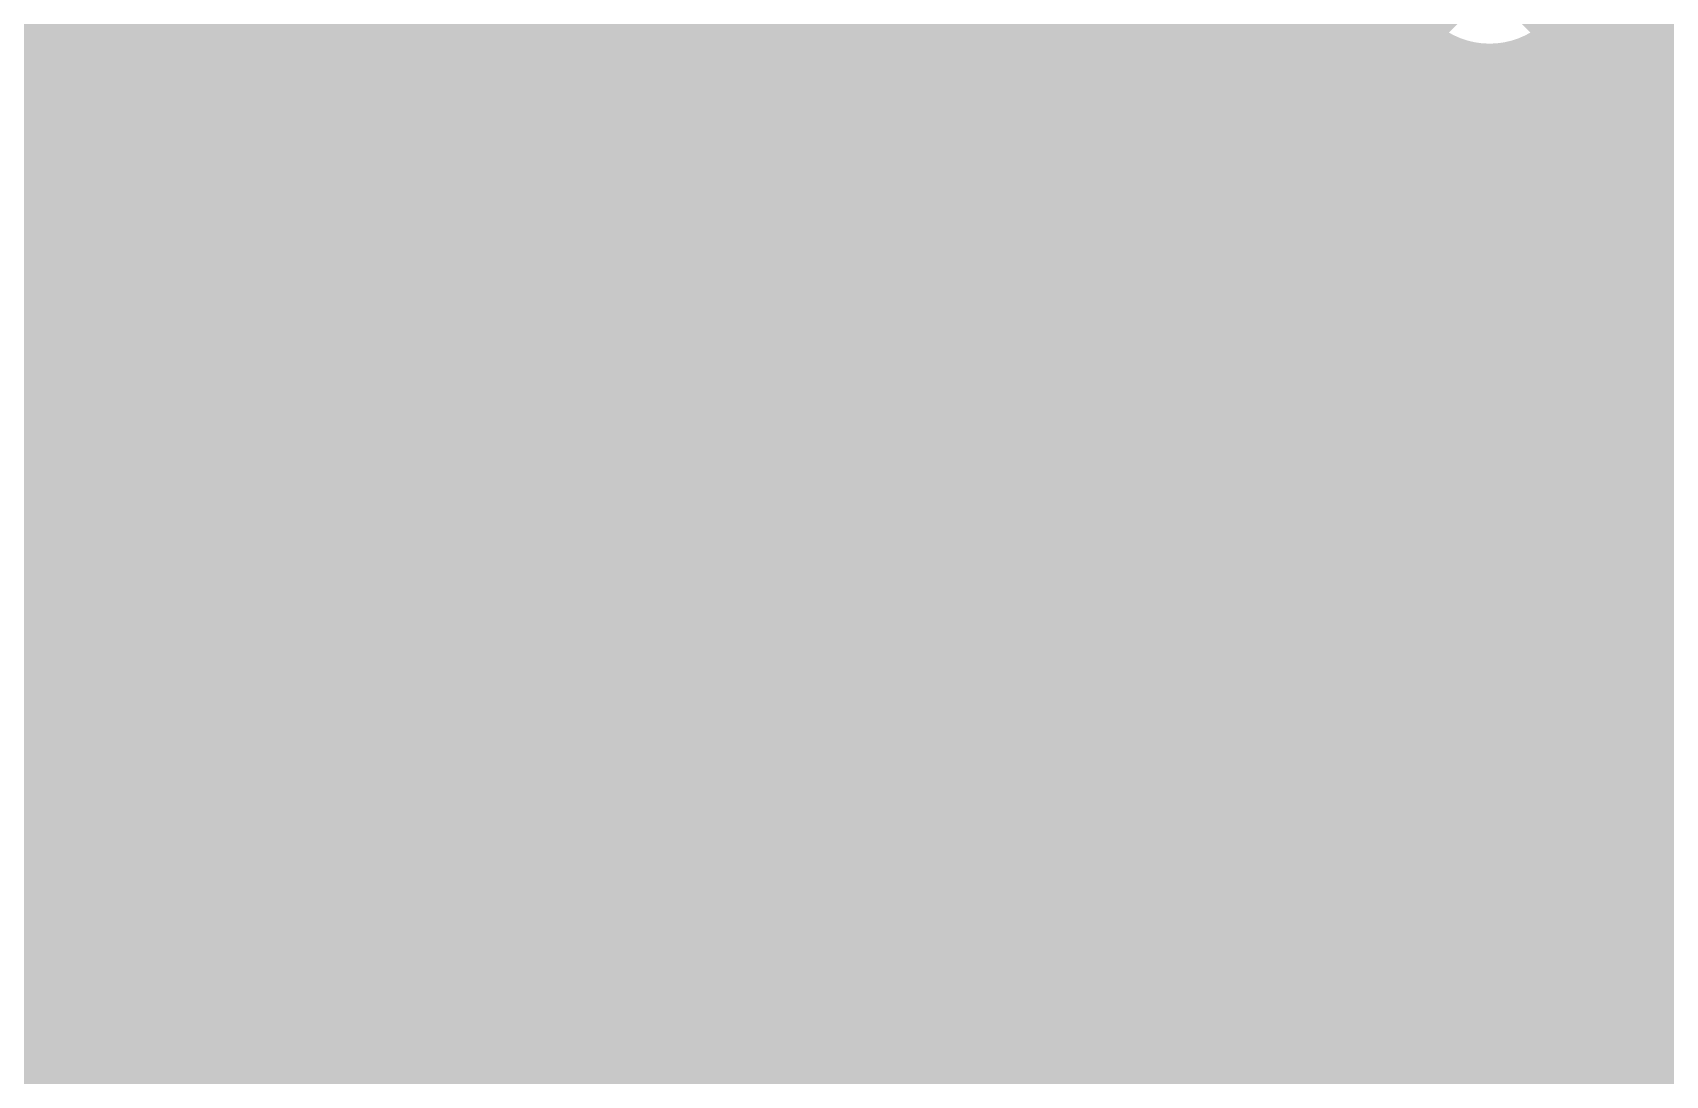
# Model space of a CAD drawing. Extents: x -3 to 92, y -53 to 125.
# Drawn here: x 46.55 to 56.72, y 12.25 to 18.74 of the extents above; entities that cross this region are included whole.
import ezdxf

# ---------------------------------------------------------------- set-up
doc = ezdxf.new("R2010")
doc.units = 0
doc.header["$MEASUREMENT"] = 0
doc.layers.get('0').update_dxf_attribs({"linetype": 'CONTINUOUS'})
for name, color, linetype in [('23-325-0_AST', 7, 'CONTINUOUS'), ('23-325-0_BOT', 7, 'CONTINUOUS'), ('23-325-0_DRD', 2, 'CONTINUOUS'), ('23-325-0_IN1', 4, 'CONTINUOUS'), ('23-325-0_IN2', 3, 'CONTINUOUS'), ('23-325-0_SMB', 5, 'CONTINUOUS'), ('23-325-0_SMT', 10, 'CONTINUOUS'), ('23-325-0_SPT', 14, 'CONTINUOUS'), ('23-325-0_SST', 9, 'CONTINUOUS'), ('23-325-0_TOP', 12, 'CONTINUOUS'), ('THRUHOLE_TAP', 8, 'CONTINUOUS')]:
    doc.layers.add(name, color=color, linetype=linetype)

# ---------------------------------------------------------------- blocks, each defined once
blk = doc.blocks.new('RECTANGLE_50')
blk.add_solid([(0.29972, 0.7747), (0.29972, -0.7747), (-0.29972, 0.7747), (-0.29972, -0.7747)])
blk = doc.blocks.new('ROUND_49')
at = {"const_width": 0.29972}
blk.add_lwpolyline([(-0.14986, 0, 1), (0.14986, 0, 1)], format="xyb", close=True, dxfattribs=at)
blk = doc.blocks.new('RECTANGLE_18')
blk.add_solid([(1.3716, 1.0795), (1.3716, -1.0795), (-1.3716, 1.0795), (-1.3716, -1.0795)])
blk = doc.blocks.new('ROUND_84')
at = {"const_width": 0.10033}
blk.add_lwpolyline([(-0.050164, 0, 1), (0.050164, 0, 1)], format="xyb", close=True, dxfattribs=at)

msp = doc.modelspace()

# ---------------------------------------------------------------- linework, layer by layer
at = {"layer": '23-325-0_AST'}
for points, const_width in [([(58.166, 18.288), (53.594, 18.288), (53.594, 20.066), (53.848, 20.32), (53.594, 20.574), (53.594, 22.352), (58.166, 22.352), (58.166, 18.288)], 0.1524), ([(42.6974, 18.669), (42.6974, 18.1356), (42.7482, 18.161), (42.7228, 18.1356), (50.0126, 18.1356), (50.0126, 18.669)], 0.1524), ([(51.03876, 10.06856), (56.33974, 10.06856), (56.33974, 17.8689), (50.34026, 17.8689), (50.34026, 10.7696), (51.03876, 10.06856)], 0.254), ([(49.62144, 11.14044), (49.6316, 9.9822), (49.276, 9.5504), (46.0756, 9.5504), (45.6184, 10.0076), (45.62602, 17.1323), (49.62398, 17.1323), (49.62398, 15.494), (49.62144, 11.14044)], 0.1524), ([(53.76418, 14.04112), (53.93182, 14.1605), (53.93182, 14.39672), (53.76418, 14.5161), (53.594, 14.5161), (53.25618, 14.27988), (52.91582, 14.5161), (52.91582, 14.04112)], 0.1524), ([(48.13554, 13.96238), (48.13554, 13.4874), (47.45736, 13.96238), (47.28718, 13.96238), (47.11954, 13.90142), (47.11954, 13.54582), (47.28718, 13.4874)], 0.1524), ([(52.91582, 13.6779), (53.76418, 13.6779), (53.93182, 13.61948), (53.93182, 13.26388), (53.76418, 13.20292), (52.91582, 13.20292)], 0.1524), ([(48.13554, 12.6492), (48.13554, 13.0048), (47.79518, 13.12418), (47.45736, 13.12418), (47.11954, 13.0048), (47.11954, 12.6492)], 0.1524), ([(48.13554, 12.70762), (47.11954, 12.70762)], 0.1524)]:
    msp.add_lwpolyline(points, dxfattribs=dict(at, const_width=const_width))
at = {"layer": '23-325-0_BOT', "const_width": 0.254}
for points in [[(47.2186, 49.52746), (47.2186, -4.572)], [(46.99, 45.34662), (46.99, -4.572)], [(46.7614, 45.15612), (46.7614, -4.572)], [(46.5328, 45.09262), (46.5328, -4.572)], [(50.6476, 38.2524), (50.6476, -4.572)], [(54.3052, 38.23716), (54.3052, -1.76276)], [(56.3626, 31.89986), (56.3626, -1.71196)], [(54.5338, 30.80766), (54.5338, -1.59512)], [(48.8188, 29.1465), (48.8188, -4.572)], [(49.0474, 28.9179), (49.0474, -4.572)], [(49.276, 28.6893), (49.276, -4.572)], [(54.7624, 28.66898), (54.7624, -1.50114)], [(50.419, 28.32862), (50.419, -4.572)], [(54.991, 28.32608), (54.991, -1.46304)], [(49.5046, 28.2194), (49.5046, -4.572)], [(49.7332, 28.09748), (49.7332, -4.572)], [(49.9618, 28.07462), (49.9618, -4.572)], [(50.1904, 28.13812), (50.1904, -4.572)], [(52.2478, 27.20086), (52.2478, -4.572)], [(52.0192, 26.97226), (52.0192, -4.572)], [(54.0766, 26.4922), (54.0766, -2.08534)], [(53.848, 26.26106), (53.848, -4.572)], [(53.6194, 26.03246), (53.6194, -4.572)], [(52.4764, 25.8572), (52.4764, -4.572)], [(53.3908, 25.8064), (53.3908, -4.572)], [(52.705, 25.6921), (52.705, -4.572)], [(52.9336, 25.6413), (52.9336, -4.572)], [(53.1622, 25.67432), (53.1622, -4.572)], [(47.4472, 23.42134), (47.4472, -4.572)], [(48.5902, 23.41626), (48.5902, -4.572)], [(47.6758, 23.1902), (47.6758, -4.572)], [(48.3616, 23.20798), (48.3616, -4.572)], [(47.9044, 23.10892), (47.9044, -4.572)], [(48.133, 23.114), (48.133, -4.572)], [(51.7906, 22.6822), (51.7906, -4.572)], [(50.8762, 22.6314), (50.8762, -4.572)], [(51.1048, 22.49932), (51.1048, -4.572)], [(51.3334, 22.4663), (51.3334, -4.572)], [(51.562, 22.5171), (51.562, -4.572)], [(56.5912, 19.86026), (56.5912, -1.56464)], [(56.8198, 19.7231), (56.8198, -1.4859)], [(56.134, 18.80362), (56.134, -1.97612)], [(55.16626, 18.7452), (46.0502, 18.7452)], [(55.2196, 18.6944), (55.2196, -1.4732)], [(71.19366, 18.7452), (56.0832, 18.7452)], [(55.9054, 18.61312), (55.9054, -1.87452)], [(71.04888, 18.5166), (46.0502, 18.5166)], [(55.4482, 18.57248), (55.4482, -1.53416)], [(55.6768, 18.54962), (55.6768, -1.65608)], [(70.95236, 18.288), (46.0502, 18.288)], [(70.89394, 18.0594), (46.0502, 18.0594)], [(70.86854, 17.8308), (46.0502, 17.8308)], [(70.8787, 17.6022), (46.0502, 17.6022)], [(70.92188, 17.3736), (46.0502, 17.3736)], [(71.00062, 17.145), (46.0502, 17.145)], [(67.2084, 16.9164), (46.0502, 16.9164)], [(67.08648, 16.6878), (46.0502, 16.6878)], [(67.06362, 16.4592), (46.0502, 16.4592)], [(67.12712, 16.2306), (46.0502, 16.2306)], [(67.31762, 16.002), (46.0502, 16.002)], [(64.9224, 15.7734), (46.0502, 15.7734)], [(64.80048, 15.5448), (46.0502, 15.5448)], [(64.77762, 15.3162), (46.0502, 15.3162)], [(64.84112, 15.0876), (46.0502, 15.0876)], [(65.03162, 14.859), (46.0502, 14.859)], [(73.5076, 14.6304), (46.0502, 14.6304)], [(73.63206, 14.4018), (46.0502, 14.4018)], [(73.8124, 14.1732), (46.0502, 14.1732)], [(74.08672, 13.9446), (46.0502, 13.9446)], [(70.11162, 13.716), (46.0502, 13.716)], [(69.92112, 13.4874), (46.0502, 13.4874)], [(69.85762, 13.2588), (46.0502, 13.2588)], [(69.88048, 13.0302), (46.0502, 13.0302)], [(70.0024, 12.8016), (46.0502, 12.8016)], [(78.87716, 12.573), (46.0502, 12.573)], [(78.87716, 12.3444), (46.0502, 12.3444)]]:
    msp.add_lwpolyline(points, dxfattribs=at)
for points in [[(54.99608, 19.177, 0.4142136), (55.626, 18.54708)], [(55.626, 18.54708, 0.4142136), (56.25592, 19.177)]]:
    msp.add_lwpolyline(points, format="xyb", dxfattribs=at)
at = {"layer": '23-325-0_DRD', "const_width": 0.254}
for points in [[(56.261, 19.812), (54.991, 18.542)], [(56.261, 18.542), (54.991, 19.812)], [(52.02428, 15.25524), (50.75428, 13.98524)], [(52.02428, 13.98524), (50.75428, 15.25524)], [(53.32476, 15.25524), (52.05476, 13.98524)], [(53.32476, 13.98524), (52.05476, 15.25524)], [(54.62524, 15.25524), (53.35524, 13.98524)], [(54.62524, 13.98524), (53.35524, 15.25524)], [(55.92572, 15.25524), (54.65572, 13.98524)], [(55.92572, 13.98524), (54.65572, 15.25524)], [(52.02428, 13.95476), (50.75428, 12.68476)], [(52.02428, 12.68476), (50.75428, 13.95476)], [(53.32476, 13.95476), (52.05476, 12.68476)], [(53.32476, 12.68476), (52.05476, 13.95476)], [(54.62524, 13.95476), (53.35524, 12.68476)], [(54.62524, 12.68476), (53.35524, 13.95476)], [(55.92572, 13.95476), (54.65572, 12.68476)], [(55.92572, 12.68476), (54.65572, 13.95476)]]:
    msp.add_lwpolyline(points, dxfattribs=at)
at = {"layer": '23-325-0_IN1', "const_width": 0.254}
for points in [[(54.737, 38.48608), (54.737, 14.91996)], [(54.2798, 38.23462), (54.2798, 15.17904)], [(54.5084, 38.29812), (54.5084, 14.97584)], [(52.2224, 33.69818), (52.2224, 15.04188)], [(49.022, 33.4518), (49.022, -4.572)], [(49.2506, 33.4518), (49.2506, -4.572)], [(50.6222, 33.4518), (50.6222, -4.572)], [(51.9938, 33.48736), (51.9938, 14.79804)], [(54.0512, 32.96666), (54.0512, 15.24508)], [(53.594, 32.77108), (53.594, 15.11046)], [(53.8226, 32.81426), (53.8226, 15.2273)], [(56.7944, 31.94812), (56.7944, -1.49098)], [(56.3372, 31.90748), (56.3372, -1.73228)], [(56.5658, 31.88462), (56.5658, -1.57734)], [(48.7934, 29.98978), (48.7934, -4.572)], [(46.5074, 29.8958), (46.5074, -4.572)], [(46.736, 29.8958), (46.736, -4.572)], [(46.9646, 29.8958), (46.9646, -4.572)], [(47.1932, 29.8958), (47.1932, -4.572)], [(50.3936, 28.2956), (50.3936, -4.572)], [(54.9656, 28.3464), (54.9656, 15.15872)], [(49.4792, 28.24226), (49.4792, -4.572)], [(49.7078, 28.1051), (49.7078, -4.572)], [(49.9364, 28.07208), (49.9364, -4.572)], [(50.165, 28.12542), (50.165, -4.572)], [(52.451, 25.91562), (52.451, 15.2019)], [(52.6796, 25.72512), (52.6796, 15.24762)], [(53.3654, 25.8064), (53.3654, 14.70406)], [(52.9082, 25.66162), (52.9082, 15.20952)], [(53.1368, 25.68448), (53.1368, 15.0622)], [(47.4218, 23.51278), (47.4218, -4.572)], [(48.5648, 23.4569), (48.5648, -4.572)], [(47.6504, 23.2283), (47.6504, -4.572)], [(48.3362, 23.21306), (48.3362, -4.572)], [(47.879, 23.13178), (47.879, -4.572)], [(48.1076, 23.1267), (48.1076, -4.572)], [(50.8508, 22.67966), (50.8508, 14.94536)], [(51.7652, 22.67966), (51.7652, 15.1257)], [(51.0794, 22.52726), (51.0794, 15.16634)], [(51.308, 22.48408), (51.308, 15.24254)], [(51.5366, 22.52726), (51.5366, 15.23238)], [(55.16626, 18.7452), (45.20438, 18.7452)], [(55.1942, 18.71726), (55.1942, 15.24254)], [(67.28206, 18.7452), (56.0832, 18.7452)], [(56.1086, 18.7706), (56.1086, -2.02184)], [(55.88, 18.60042), (55.88, 14.83868)], [(67.1957, 18.5166), (45.14088, 18.5166)], [(55.4228, 18.5801), (55.4228, 15.23492)], [(55.6514, 18.54708), (55.6514, 15.13586)], [(67.20078, 18.288), (44.94784, 18.288)], [(67.2973, 18.0594), (42.47388, 18.0594)], [(67.58178, 17.8308), (42.53738, 17.8308)], [(70.8787, 17.6022), (42.9768, 17.6022)], [(70.92188, 17.3736), (43.13174, 17.3736)], [(71.00062, 17.145), (43.17492, 17.145)], [(67.2084, 16.9164), (43.13174, 16.9164)], [(67.08648, 16.6878), (42.9768, 16.6878)], [(67.06362, 16.4592), (39.60622, 16.4592)], [(67.12712, 16.2306), (39.8907, 16.2306)], [(67.31762, 16.002), (39.98722, 16.002)], [(73.44664, 15.7734), (39.9923, 15.7734)], [(73.39076, 15.5448), (39.90594, 15.5448)], [(73.37044, 15.3162), (39.65956, 15.3162)], [(50.96764, 15.0876), (27.5717, 15.0876)], [(52.26812, 15.0876), (51.81092, 15.0876)], [(53.5686, 15.0876), (53.1114, 15.0876)], [(54.86908, 15.0876), (54.40934, 15.0876)], [(73.3806, 15.0876), (55.70982, 15.0876)], [(50.80762, 14.859), (27.66822, 14.859)], [(52.10556, 14.859), (51.97348, 14.859)], [(53.40604, 14.859), (53.27142, 14.859)], [(54.70652, 14.859), (54.5719, 14.859)], [(73.42632, 14.859), (55.87238, 14.859)], [(50.75936, 14.6304), (27.6733, 14.6304)], [(52.05984, 14.6304), (52.0192, 14.6304)], [(53.36032, 14.6304), (53.31968, 14.6304)], [(54.6608, 14.6304), (54.61762, 14.6304)], [(73.5076, 14.6304), (55.9181, 14.6304)], [(53.3654, 14.53388), (53.3654, 13.40612)], [(51.9938, 14.4399), (51.9938, 13.5001)], [(50.79746, 14.4018), (27.58694, 14.4018)], [(52.09794, 14.4018), (51.9811, 14.4018)], [(53.39842, 14.4018), (53.28158, 14.4018)], [(54.6989, 14.4018), (54.57952, 14.4018)], [(73.63206, 14.4018), (55.88, 14.4018)], [(55.88, 14.39926), (55.88, 13.54074)], [(50.8508, 14.29258), (50.8508, 13.64488)], [(54.5084, 14.2621), (54.5084, 13.67536)], [(54.737, 14.31798), (54.737, 13.62202)], [(50.94478, 14.1732), (27.34056, 14.1732)], [(52.24526, 14.1732), (51.83378, 14.1732)], [(52.2224, 14.19606), (52.2224, 13.7414)], [(53.5432, 14.1732), (53.13426, 14.1732)], [(53.1368, 14.17574), (53.1368, 13.76426)], [(53.594, 14.12748), (53.594, 13.80998)], [(54.84368, 14.1732), (54.43474, 14.1732)], [(73.8124, 14.1732), (55.73522, 14.1732)], [(51.0794, 14.0716), (51.0794, 13.8684)], [(51.7652, 14.11224), (51.7652, 13.82522)], [(52.451, 14.03604), (52.451, 13.90142)], [(52.9082, 14.02842), (52.9082, 13.90904)], [(54.2798, 14.0589), (54.2798, 13.87856)], [(54.9656, 14.07922), (54.9656, 13.85824)], [(55.6514, 14.10208), (55.6514, 13.83538)], [(51.31054, 13.9446), (18.36928, 13.9446)], [(51.308, 13.9954), (51.308, 13.9446)], [(52.60848, 13.9446), (51.47056, 13.9446)], [(51.5366, 14.00556), (51.5366, 13.9319)], [(52.6796, 13.99032), (52.6796, 13.94968)], [(53.90896, 13.9446), (52.7685, 13.9446)], [(53.8226, 14.01064), (53.8226, 13.92682)], [(54.0512, 13.99286), (54.0512, 13.94714)], [(55.20944, 13.9446), (54.06898, 13.9446)], [(55.1942, 13.9954), (55.1942, 13.94206)], [(74.08672, 13.9446), (55.36946, 13.9446)], [(55.4228, 14.00302), (55.4228, 13.93444)], [(50.89906, 13.716), (-2.413, 13.716)], [(52.19954, 13.716), (51.8795, 13.716)], [(53.50002, 13.716), (53.17998, 13.716)], [(54.8005, 13.716), (54.47792, 13.716)], [(74.63028, 13.716), (55.7784, 13.716)], [(50.78222, 13.4874), (-2.413, 13.4874)], [(52.0827, 13.4874), (51.99634, 13.4874)], [(53.38064, 13.4874), (53.29682, 13.4874)], [(54.68112, 13.4874), (54.5973, 13.4874)], [(86.36, 13.4874), (55.89778, 13.4874)], [(50.7619, 13.2588), (-2.413, 13.2588)], [(52.06238, 13.2588), (52.01666, 13.2588)], [(53.36286, 13.2588), (53.31714, 13.2588)], [(53.3654, 13.2334), (53.3654, -4.572)], [(54.66334, 13.2588), (54.61508, 13.2588)], [(86.36, 13.2588), (55.91556, 13.2588)], [(51.9938, 13.13942), (51.9938, -4.572)], [(55.88, 13.09878), (55.88, -1.84404)], [(50.83048, 13.0302), (-2.413, 13.0302)], [(52.13096, 13.0302), (51.94808, 13.0302)], [(53.4289, 13.0302), (53.24856, 13.0302)], [(54.72938, 13.0302), (54.54904, 13.0302)], [(54.737, 13.0175), (54.737, -1.50876)], [(86.36, 13.0302), (55.84952, 13.0302)], [(50.8508, 12.99464), (50.8508, -4.572)], [(52.2224, 12.89812), (52.2224, -4.572)], [(54.5084, 12.96162), (54.5084, -1.60782)], [(51.03114, 12.8016), (-2.413, 12.8016)], [(52.33162, 12.8016), (51.74742, 12.8016)], [(51.7652, 12.8143), (51.7652, -4.572)], [(53.62956, 12.8016), (53.0479, 12.8016)], [(53.1368, 12.87526), (53.1368, -4.572)], [(53.594, 12.82954), (53.594, -4.572)], [(54.93004, 12.8016), (54.34838, 12.8016)], [(86.36, 12.8016), (55.64886, 12.8016)], [(55.6514, 12.80414), (55.6514, -1.6383)], [(51.0794, 12.77112), (51.0794, -4.572)], [(51.308, 12.69492), (51.308, -4.572)], [(51.5366, 12.70762), (51.5366, -4.572)], [(52.451, 12.73556), (52.451, -4.572)], [(52.9082, 12.72794), (52.9082, -4.572)], [(53.8226, 12.7127), (53.8226, -4.572)], [(54.0512, 12.69238), (54.0512, -2.14376)], [(54.2798, 12.76096), (54.2798, -1.78816)], [(54.9656, 12.77874), (54.9656, -1.46304)], [(55.1942, 12.69746), (55.1942, -1.46812)], [(55.4228, 12.70254), (55.4228, -1.524)], [(52.6796, 12.68984), (52.6796, -4.572)], [(86.36, 12.573), (-2.413, 12.573)], [(86.36, 12.3444), (-2.413, 12.3444)]]:
    msp.add_lwpolyline(points, dxfattribs=at)
for points in [[(54.99608, 19.177, 0.4142136), (55.626, 18.54708)], [(55.626, 18.54708, 0.4142136), (56.25592, 19.177)], [(51.38928, 15.25016, 0.4142136), (50.75936, 14.62024)], [(52.0192, 14.62024, 0.4142136), (51.38928, 15.25016)], [(52.68976, 15.25016, 0.4142136), (52.05984, 14.62024)], [(53.31968, 14.62024, 0.4142136), (52.68976, 15.25016)], [(53.99024, 15.25016, 0.4142136), (53.36032, 14.62024)], [(54.62016, 14.62024, 0.4142136), (53.99024, 15.25016)], [(55.29072, 15.25016, 0.4142136), (54.6608, 14.62024)], [(55.92064, 14.62024, 0.4142136), (55.29072, 15.25016)], [(50.75936, 14.62024, 0.4142136), (51.38928, 13.99032)], [(51.38928, 13.99032, 0.4142136), (52.0192, 14.62024)], [(52.05984, 14.62024, 0.4142136), (52.68976, 13.99032)], [(52.68976, 13.99032, 0.4142136), (53.31968, 14.62024)], [(53.36032, 14.62024, 0.4142136), (53.99024, 13.99032)], [(53.99024, 13.99032, 0.4142136), (54.62016, 14.62024)], [(54.6608, 14.62024, 0.4142136), (55.29072, 13.99032)], [(55.29072, 13.99032, 0.4142136), (55.92064, 14.62024)], [(51.38928, 13.94968, 0.4142136), (50.75936, 13.31976)], [(52.0192, 13.31976, 0.4142136), (51.38928, 13.94968)], [(52.68976, 13.94968, 0.4142136), (52.05984, 13.31976)], [(53.31968, 13.31976, 0.4142136), (52.68976, 13.94968)], [(53.99024, 13.94968, 0.4142136), (53.36032, 13.31976)], [(54.62016, 13.31976, 0.4142136), (53.99024, 13.94968)], [(55.29072, 13.94968, 0.4142136), (54.6608, 13.31976)], [(55.92064, 13.31976, 0.4142136), (55.29072, 13.94968)], [(50.75936, 13.31976, 0.4142136), (51.38928, 12.68984)], [(51.38928, 12.68984, 0.4142136), (52.0192, 13.31976)], [(52.05984, 13.31976, 0.4142136), (52.68976, 12.68984)], [(52.68976, 12.68984, 0.4142136), (53.31968, 13.31976)], [(53.36032, 13.31976, 0.4142136), (53.99024, 12.68984)], [(53.99024, 12.68984, 0.4142136), (54.62016, 13.31976)], [(54.6608, 13.31976, 0.4142136), (55.29072, 12.68984)], [(55.29072, 12.68984, 0.4142136), (55.92064, 13.31976)]]:
    msp.add_lwpolyline(points, format="xyb", dxfattribs=at)
at = {"layer": '23-325-0_IN2', "const_width": 0.254}
msp.add_lwpolyline([(67.691, 16.51), (67.564, 16.51), (66.04, 18.034), (56.388, 18.034), (56.134, 17.78), (41.91, 17.78)], dxfattribs=at)
at = {"layer": '23-325-0_SMB', "const_width": 0.254}
for points in [[(63.881, 17.653), (47.752, 17.653), (47.752, -0.508)], [(47.8536, 17.653), (47.8536, -0.508)], [(48.0822, 17.653), (48.0822, -0.508)], [(48.3108, 17.653), (48.3108, -0.508)], [(48.5394, 17.653), (48.5394, -0.508)], [(48.768, 17.653), (48.768, -0.508)], [(48.9966, 17.653), (48.9966, -0.508)], [(49.2252, 17.653), (49.2252, -0.508)], [(49.4538, 17.653), (49.4538, -0.508)], [(49.6824, 17.653), (49.6824, -0.508)], [(49.911, 17.653), (49.911, -0.508)], [(50.1396, 17.653), (50.1396, -0.508)], [(50.3682, 17.653), (50.3682, -0.508)], [(50.5968, 17.653), (50.5968, -0.508)], [(50.8254, 17.653), (50.8254, -0.508)], [(51.054, 17.653), (51.054, -0.508)], [(51.2826, 17.653), (51.2826, -0.508)], [(51.5112, 17.653), (51.5112, -0.508)], [(51.7398, 17.653), (51.7398, -0.508)], [(51.9684, 17.653), (51.9684, -0.508)], [(52.197, 17.653), (52.197, -0.508)], [(52.4256, 17.653), (52.4256, -0.508)], [(52.6542, 17.653), (52.6542, -0.508)], [(52.8828, 17.653), (52.8828, -0.508)], [(53.1114, 17.653), (53.1114, -0.508)], [(53.34, 17.653), (53.34, -0.508)], [(53.5686, 17.653), (53.5686, -0.508)], [(53.7972, 17.653), (53.7972, -0.508)], [(54.0258, 17.653), (54.0258, -0.508)], [(54.2544, 17.653), (54.2544, -0.508)], [(54.483, 17.653), (54.483, -0.508)], [(54.7116, 17.653), (54.7116, -0.508)], [(54.9402, 17.653), (54.9402, -0.508)], [(55.1688, 17.653), (55.1688, -0.508)], [(55.3974, 17.653), (55.3974, -0.508)], [(55.626, 17.653), (55.626, -0.508)], [(55.8546, 17.653), (55.8546, -0.508)], [(56.0832, 17.653), (56.0832, -0.508)], [(56.3118, 17.653), (56.3118, -0.508)], [(56.5404, 17.653), (56.5404, -0.508)], [(56.769, 17.653), (56.769, -0.508)], [(63.881, 17.4244), (47.752, 17.4244)], [(63.881, 17.1958), (47.752, 17.1958)], [(63.881, 16.9672), (47.752, 16.9672)], [(63.881, 16.7386), (47.752, 16.7386)], [(63.881, 16.51), (47.752, 16.51)], [(63.881, 16.2814), (47.752, 16.2814)], [(63.881, 16.0528), (47.752, 16.0528)], [(63.881, 15.8242), (47.752, 15.8242)], [(63.881, 15.5956), (47.752, 15.5956)], [(63.881, 15.367), (47.752, 15.367)], [(63.881, 15.1384), (47.752, 15.1384)], [(63.881, 14.9098), (47.752, 14.9098)], [(63.881, 14.6812), (47.752, 14.6812)], [(63.881, 14.4526), (47.752, 14.4526)], [(63.881, 14.224), (47.752, 14.224)], [(63.881, 13.9954), (47.752, 13.9954)], [(63.881, 13.7668), (47.752, 13.7668)], [(63.881, 13.5382), (47.752, 13.5382)], [(63.881, 13.3096), (47.752, 13.3096)], [(63.881, 13.081), (47.752, 13.081)], [(63.881, 12.8524), (47.752, 12.8524)], [(63.881, 12.6238), (47.752, 12.6238)], [(63.881, 12.3952), (47.752, 12.3952)], [(63.881, 12.1666), (47.752, 12.1666)]]:
    msp.add_lwpolyline(points, dxfattribs=at)
at = {"layer": '23-325-0_SMT', "const_width": 0.254}
for points in [[(47.625, 17.907), (45.974, 16.256)], [(50.292, 17.907), (47.625, 17.907)], [(47.6758, 17.907), (47.6758, 12.827)], [(47.9044, 17.907), (47.9044, 12.827)], [(48.133, 17.907), (48.133, 12.827)], [(48.3616, 17.907), (48.3616, 12.827)], [(48.5902, 17.907), (48.5902, 12.827)], [(48.8188, 17.907), (48.8188, 12.827)], [(49.0474, 17.907), (49.0474, 12.827)], [(49.276, 17.907), (49.276, 12.827)], [(49.5046, 17.907), (49.5046, 12.827)], [(49.7332, 17.907), (49.7332, 12.827)], [(49.9618, 17.907), (49.9618, 12.573)], [(50.1904, 17.907), (50.1904, 12.573)], [(50.292, 17.907), (50.292, 15.367)], [(50.292, 17.7038), (47.4218, 17.7038)], [(47.4472, 17.7292), (47.4472, 12.827)], [(50.292, 17.4752), (47.1932, 17.4752)], [(47.2186, 17.5006), (47.2186, 12.827)], [(46.99, 17.272), (46.99, 12.827)], [(50.292, 17.2466), (46.9646, 17.2466)], [(50.292, 17.018), (46.736, 17.018)], [(46.7614, 17.0434), (46.7614, 12.827)], [(50.292, 16.7894), (46.5074, 16.7894)], [(46.5328, 16.8148), (46.5328, 12.827)], [(50.292, 16.5608), (46.2788, 16.5608)], [(50.292, 16.3322), (46.0502, 16.3322)], [(50.292, 16.1036), (45.974, 16.1036)], [(50.292, 15.875), (45.974, 15.875)], [(50.292, 15.6464), (45.974, 15.6464)], [(50.292, 15.4178), (45.974, 15.4178)], [(56.261, 15.367), (56.261, 12.573), (49.911, 12.573)], [(56.261, 15.367), (50.292, 15.367)], [(50.419, 15.367), (50.419, 12.573)], [(50.6476, 15.367), (50.6476, 12.573)], [(50.8762, 15.367), (50.8762, 12.573)], [(51.1048, 15.367), (51.1048, 12.573)], [(51.3334, 15.367), (51.3334, 12.573)], [(51.562, 15.367), (51.562, 12.573)], [(55.03926, 15.36954), (51.64074, 15.36954), (51.64074, 12.57046)], [(51.74234, 15.36954), (51.74234, 12.57046)], [(51.7906, 15.367), (51.7906, 12.573)], [(51.97094, 15.36954), (51.97094, 12.57046)], [(52.0192, 15.367), (52.0192, 12.573)], [(52.19954, 15.36954), (52.19954, 12.57046)], [(52.2478, 15.367), (52.2478, 12.573)], [(52.42814, 15.36954), (52.42814, 12.57046)], [(52.4764, 15.367), (52.4764, 12.573)], [(52.65674, 15.36954), (52.65674, 12.57046)], [(52.705, 15.367), (52.705, 12.573)], [(52.88534, 15.36954), (52.88534, 12.57046)], [(52.9336, 15.367), (52.9336, 12.573)], [(53.11394, 15.36954), (53.11394, 12.57046)], [(53.1622, 15.367), (53.1622, 12.573)], [(53.34254, 15.36954), (53.34254, 12.57046)], [(53.3908, 15.367), (53.3908, 12.573)], [(53.57114, 15.36954), (53.57114, 12.57046)], [(53.6194, 15.367), (53.6194, 12.573)], [(53.79974, 15.36954), (53.79974, 12.57046)], [(53.848, 15.367), (53.848, 12.573)], [(54.02834, 15.36954), (54.02834, 12.57046)], [(54.0766, 15.367), (54.0766, 12.573)], [(54.25694, 15.36954), (54.25694, 12.57046)], [(54.3052, 15.367), (54.3052, 12.573)], [(54.48554, 15.36954), (54.48554, 12.57046)], [(54.5338, 15.367), (54.5338, 12.573)], [(54.71414, 15.36954), (54.71414, 12.57046)], [(54.7624, 15.367), (54.7624, 12.573)], [(54.94274, 15.36954), (54.94274, 12.57046)], [(54.991, 15.367), (54.991, 12.573)], [(55.03926, 15.36954), (55.03926, 12.57046)], [(55.2196, 15.367), (55.2196, 12.573)], [(55.4482, 15.367), (55.4482, 12.573)], [(55.6768, 15.367), (55.6768, 12.573)], [(55.9054, 15.367), (55.9054, 12.573)], [(56.134, 15.367), (56.134, 12.573)], [(56.261, 15.1892), (45.974, 15.1892)], [(55.03926, 15.18666), (51.64074, 15.18666)], [(56.261, 14.9606), (45.974, 14.9606)], [(55.03926, 14.95806), (51.64074, 14.95806)], [(56.261, 14.732), (45.974, 14.732)], [(55.03926, 14.72946), (51.64074, 14.72946)], [(56.261, 14.5034), (45.974, 14.5034)], [(55.03926, 14.50086), (51.64074, 14.50086)], [(56.261, 14.2748), (45.974, 14.2748)], [(55.03926, 14.27226), (51.64074, 14.27226)], [(56.261, 14.0462), (45.974, 14.0462)], [(55.03926, 14.04366), (51.64074, 14.04366)], [(56.261, 13.8176), (45.974, 13.8176)], [(55.03926, 13.81506), (51.64074, 13.81506)], [(56.261, 13.589), (45.974, 13.589)], [(55.03926, 13.58646), (51.64074, 13.58646)], [(56.261, 13.3604), (45.974, 13.3604)], [(55.03926, 13.35786), (51.64074, 13.35786)], [(56.261, 13.1318), (45.974, 13.1318)], [(55.03926, 13.12926), (51.64074, 13.12926)], [(56.261, 12.9032), (45.974, 12.9032)], [(55.03926, 12.90066), (51.64074, 12.90066)], [(49.911, 12.827), (45.974, 12.827)], [(49.911, 12.827), (49.911, 12.573)], [(56.261, 12.6746), (49.911, 12.6746)], [(55.03926, 12.67206), (51.64074, 12.67206)], [(55.03926, 12.57046), (51.64074, 12.57046)]]:
    msp.add_lwpolyline(points, dxfattribs=at)
at = {"layer": '23-325-0_SPT', "const_width": 0.254}
for points in [[(55.03926, 15.36954), (51.64074, 15.36954), (51.64074, 12.57046)], [(51.74234, 15.36954), (51.74234, 12.57046)], [(51.97094, 15.36954), (51.97094, 12.57046)], [(52.19954, 15.36954), (52.19954, 12.57046)], [(52.42814, 15.36954), (52.42814, 12.57046)], [(52.65674, 15.36954), (52.65674, 12.57046)], [(52.88534, 15.36954), (52.88534, 12.57046)], [(53.11394, 15.36954), (53.11394, 12.57046)], [(53.34254, 15.36954), (53.34254, 12.57046)], [(53.57114, 15.36954), (53.57114, 12.57046)], [(53.79974, 15.36954), (53.79974, 12.57046)], [(54.02834, 15.36954), (54.02834, 12.57046)], [(54.25694, 15.36954), (54.25694, 12.57046)], [(54.48554, 15.36954), (54.48554, 12.57046)], [(54.71414, 15.36954), (54.71414, 12.57046)], [(54.94274, 15.36954), (54.94274, 12.57046)], [(55.03926, 15.36954), (55.03926, 12.57046)], [(55.03926, 15.18666), (51.64074, 15.18666)], [(55.03926, 14.95806), (51.64074, 14.95806)], [(55.03926, 14.72946), (51.64074, 14.72946)], [(55.03926, 14.50086), (51.64074, 14.50086)], [(55.03926, 14.27226), (51.64074, 14.27226)], [(55.03926, 14.04366), (51.64074, 14.04366)], [(55.03926, 13.81506), (51.64074, 13.81506)], [(55.03926, 13.58646), (51.64074, 13.58646)], [(55.03926, 13.35786), (51.64074, 13.35786)], [(55.03926, 13.12926), (51.64074, 13.12926)], [(55.03926, 12.90066), (51.64074, 12.90066)], [(55.03926, 12.67206), (51.64074, 12.67206)], [(55.03926, 12.57046), (51.64074, 12.57046)]]:
    msp.add_lwpolyline(points, dxfattribs=at)
at = {"layer": '23-325-0_SST'}
for points, const_width in [([(48.5775, 22.5425), (47.9425, 22.5425), (47.9425, 18.0975)], 0.1524), ([(48.0441, 22.5425), (48.0441, 18.0975)], 0.1524), ([(48.18126, 22.5425), (48.18126, 18.0975)], 0.1524), ([(48.31842, 22.5425), (48.31842, 18.0975)], 0.1524), ([(48.45558, 22.5425), (48.45558, 18.0975)], 0.1524), ([(48.5775, 22.5425), (48.5775, 18.0975)], 0.1524), ([(58.166, 18.288), (58.166, 22.352), (53.594, 22.352), (53.594, 20.574), (53.848, 20.32), (53.594, 20.066), (53.594, 18.288), (58.166, 18.288)], 0.1524), ([(48.5775, 18.74774), (47.9425, 18.74774)], 0.1524), ([(50.0126, 18.669), (50.0126, 18.1356), (42.6974, 18.1356), (42.6974, 18.669)], 0.1524), ([(48.5775, 18.61058), (47.9425, 18.61058)], 0.1524), ([(48.5775, 18.47342), (47.9425, 18.47342)], 0.1524), ([(48.5775, 18.33626), (47.9425, 18.33626)], 0.1524), ([(48.5775, 18.1991), (47.9425, 18.1991)], 0.1524), ([(48.5775, 18.0975), (47.9425, 18.0975)], 0.1524), ([(51.03876, 10.06856), (50.34026, 10.7696), (50.34026, 17.8689), (56.33974, 17.8689), (56.33974, 10.06856), (51.03876, 10.06856)], 0.254), ([(57.32018, 16.96212), (57.48782, 17.0815), (57.48782, 17.31772), (57.32018, 17.4371), (57.15, 17.4371), (56.81218, 17.20088), (56.47182, 17.4371), (56.47182, 16.96212)], 0.1524), ([(49.62144, 11.14044), (49.62398, 15.494), (49.62398, 17.1323), (45.62602, 17.1323), (45.6184, 10.0076), (46.0756, 9.5504), (49.276, 9.5504), (49.6316, 9.9822), (49.62144, 11.14044)], 0.1524), ([(56.47182, 16.5989), (57.32018, 16.5989), (57.48782, 16.54048), (57.48782, 16.18488), (57.32018, 16.12392), (56.47182, 16.12392)], 0.1524), ([(57.5437, 15.43558), (56.5277, 15.43558), (56.69788, 15.3162)], 0.1524), ([(57.5437, 14.71676), (56.5277, 14.71676), (56.69788, 14.59738)], 0.1524), ([(57.0357, 13.6398), (57.0357, 13.9954), (56.86806, 14.11478), (56.69788, 14.11478), (56.5277, 13.9954), (56.5277, 13.6398), (57.5437, 13.6398)], 0.1524), ([(49.5808, 12.5222), (45.6438, 12.5222)], 0.1524)]:
    msp.add_lwpolyline(points, dxfattribs=dict(at, const_width=const_width))
at = {"layer": '23-325-0_TOP'}
for points, const_width in [([(53.594, 21.463), (53.594, 17.77492)], 0.254), ([(41.91, 11.811), (41.91, 14.097), (48.133, 20.32), (50.15484, 20.32)], 1.27), ([(51.435, 16.67002), (51.435, 18.288), (50.15484, 19.56816), (50.15484, 20.32)], 0.762), ([(53.975, 16.67002), (53.975, 17.399), (54.737, 18.161), (54.737, 20.32)], 0.254), ([(59.055, 16.2814), (59.055, 16.383), (57.277, 18.161), (54.737, 18.161), (54.737, 20.32)], 0.254), ([(52.705, 19.6088), (52.705, 16.67002)], 0.254), ([(53.8226, 19.4818), (53.8226, 17.89176)], 0.254), ([(54.0512, 19.4818), (54.0512, 18.12036)], 0.254), ([(54.2798, 19.4818), (54.2798, 18.34896)], 0.254), ([(54.2798, 19.4818), (54.2798, 18.34896)], 0.254), ([(48.47844, 19.29892), (45.593, 16.41348)], 0.254), ([(48.47844, 19.29892), (48.47844, 18.4912)], 0.254), ([(48.3362, 19.15668), (48.3362, 12.5349)], 0.254), ([(48.1076, 18.92808), (48.1076, 12.5349)], 0.254), ([(53.1622, 18.8722), (53.1622, 17.77492)], 0.254), ([(53.3654, 18.8722), (53.3654, 17.77492)], 0.254), ([(47.879, 18.69948), (47.879, 12.5349)], 0.254), ([(48.47844, 18.7452), (47.92218, 18.7452)], 0.254), ([(54.2798, 18.7452), (53.1622, 18.7452)], 0.254), ([(48.47844, 18.5166), (47.69358, 18.5166)], 0.254), ([(50.22596, 18.4912), (48.47844, 18.4912)], 0.254), ([(48.5648, 18.4912), (48.5648, 12.5349)], 0.254), ([(48.7934, 18.4912), (48.7934, 12.5349)], 0.254), ([(49.022, 18.4912), (49.022, 12.5349)], 0.254), ([(49.2506, 18.4912), (49.2506, 12.5349)], 0.254), ([(49.4792, 18.4912), (49.4792, 11.98118)], 0.254), ([(49.7078, 18.4912), (49.7078, 11.98118)], 0.254), ([(49.9364, 18.4912), (49.9364, 11.98118)], 0.254), ([(50.165, 18.4912), (50.165, 11.98118)], 0.254), ([(50.22596, 18.4912), (50.7238, 17.99336)], 0.254), ([(54.2798, 18.5166), (53.1622, 18.5166)], 0.254), ([(47.6504, 18.47088), (47.6504, 12.5349)], 0.254), ([(50.42916, 18.288), (47.46498, 18.288)], 0.254), ([(50.3936, 18.32356), (50.3936, 11.98118)], 0.254), ([(54.2163, 18.288), (53.1622, 18.288)], 0.254), ([(54.2798, 18.34896), (53.70322, 17.77492)], 0.254), ([(47.4218, 18.24228), (47.4218, 12.5349)], 0.254), ([(50.6222, 18.09496), (50.6222, 11.98118)], 0.254), ([(47.1932, 18.01368), (47.1932, 12.5349)], 0.254), ([(50.65776, 18.0594), (47.23638, 18.0594)], 0.254), ([(50.7238, 17.99336), (50.7238, 16.67002)], 0.254), ([(53.9877, 18.0594), (53.1622, 18.0594)], 0.254), ([(46.9646, 17.78508), (46.9646, 12.5349)], 0.254), ([(50.7238, 17.8308), (47.00778, 17.8308)], 0.254), ([(53.7591, 17.8308), (53.1622, 17.8308)], 0.254), ([(53.33492, 17.77492), (53.1622, 17.77492)], 0.254), ([(53.33492, 17.77492), (53.33492, 15.56512)], 0.254), ([(53.34508, 17.77492), (53.34508, 15.56512)], 0.254), ([(53.70322, 17.77492), (53.34508, 17.77492)], 0.254), ([(50.7238, 17.6022), (46.77918, 17.6022)], 0.254), ([(46.736, 17.55648), (46.736, 12.5349)], 0.254), ([(50.7238, 17.3736), (46.55058, 17.3736)], 0.254), ([(46.5074, 17.32788), (46.5074, 12.5349)], 0.254), ([(50.7238, 17.145), (46.32198, 17.145)], 0.254), ([(50.7238, 16.9164), (46.09338, 16.9164)], 0.254), ([(55.245, 16.67002), (56.35498, 16.67002), (57.15, 15.875), (57.15, 5.207), (55.3466, 5.207), (55.245, 5.3086)], 0.762), ([(50.7238, 16.6878), (45.86478, 16.6878)], 0.254), ([(50.75428, 16.4592), (45.63618, 16.4592)], 0.254), ([(52.06492, 16.33982), (52.07515, 16.36011)], 0.254), ([(52.07508, 16.36014), (52.07508, 15.56512)], 0.254), ([(54.60492, 16.36014), (54.60492, 15.56512)], 0.254), ([(54.60492, 16.36014), (54.61514, 16.33985)], 0.254), ([(50.80508, 16.33982), (50.80508, 15.56512)], 0.254), ([(52.06492, 16.33982), (52.06492, 15.56512)], 0.254), ([(54.61508, 16.33982), (54.61508, 15.56512)], 0.254), ([(50.80508, 16.2306), (45.593, 16.2306)], 0.254), ([(50.80508, 16.002), (45.593, 16.002)], 0.254), ([(56.06034, 15.95882), (55.87492, 15.95882)], 0.254), ([(55.87492, 15.95882), (55.87492, 15.56512)], 0.254), ([(55.88, 15.95882), (55.88, 9.4996)], 0.254), ([(56.06034, 15.95882), (56.4388, 15.58036)], 0.254), ([(56.1086, 15.91056), (56.1086, 9.4996)], 0.254), ([(50.80508, 15.7734), (45.593, 15.7734)], 0.254), ([(56.24576, 15.7734), (55.87492, 15.7734)], 0.254), ([(56.3372, 15.68196), (56.3372, 9.4996)], 0.254), ([(56.4388, 15.5448), (45.593, 15.5448)], 0.254), ([(52.06492, 15.56512), (50.80508, 15.56512)], 0.254), ([(50.8508, 15.56512), (50.8508, 12.37488)], 0.254), ([(51.0794, 15.56512), (51.0794, 12.37488)], 0.254), ([(51.308, 15.56512), (51.308, 12.37488)], 0.254), ([(51.5366, 15.56512), (51.5366, 12.37488)], 0.254), ([(51.7652, 15.56512), (51.7652, 12.37488)], 0.254), ([(51.9938, 15.56512), (51.9938, 12.37488)], 0.254), ([(53.33492, 15.56512), (52.07508, 15.56512)], 0.254), ([(52.2224, 15.56512), (52.2224, 12.37488)], 0.254), ([(52.451, 15.56512), (52.451, 12.37488)], 0.254), ([(52.6796, 15.56512), (52.6796, 12.37488)], 0.254), ([(52.9082, 15.56512), (52.9082, 12.37488)], 0.254), ([(53.1368, 15.56512), (53.1368, 12.37488)], 0.254), ([(54.60492, 15.56512), (53.34508, 15.56512)], 0.254), ([(53.3654, 15.56512), (53.3654, 12.37488)], 0.254), ([(53.594, 15.56512), (53.594, 12.37488)], 0.254), ([(53.8226, 15.56512), (53.8226, 12.37488)], 0.254), ([(54.0512, 15.56512), (54.0512, 12.37488)], 0.254), ([(54.2798, 15.56512), (54.2798, 12.37488)], 0.254), ([(54.5084, 15.56512), (54.5084, 12.37488)], 0.254), ([(55.87492, 15.56512), (54.61508, 15.56512)], 0.254), ([(54.737, 15.56512), (54.737, 12.37488)], 0.254), ([(54.9656, 15.56512), (54.9656, 12.37488)], 0.254), ([(55.1942, 15.56512), (55.1942, 12.37488)], 0.254), ([(55.4228, 15.56512), (55.4228, 12.37488)], 0.254), ([(55.6514, 15.56512), (55.6514, 12.37488)], 0.254), ([(56.4388, 15.58036), (56.4388, 9.4996)], 0.254), ([(50.84064, 15.4686), (50.84064, 12.57046)], 0.254), ([(55.83936, 15.4686), (50.84064, 15.4686)], 0.254), ([(51.06924, 15.4686), (51.06924, 12.57046)], 0.254), ([(51.29784, 15.4686), (51.29784, 12.57046)], 0.254), ([(51.52644, 15.4686), (51.52644, 12.57046)], 0.254), ([(51.75504, 15.4686), (51.75504, 12.57046)], 0.254), ([(51.98364, 15.4686), (51.98364, 12.57046)], 0.254), ([(52.21224, 15.4686), (52.21224, 12.57046)], 0.254), ([(52.44084, 15.4686), (52.44084, 12.57046)], 0.254), ([(52.66944, 15.4686), (52.66944, 12.57046)], 0.254), ([(52.89804, 15.4686), (52.89804, 12.57046)], 0.254), ([(53.12664, 15.4686), (53.12664, 12.57046)], 0.254), ([(53.35524, 15.4686), (53.35524, 12.57046)], 0.254), ([(53.58384, 15.4686), (53.58384, 12.57046)], 0.254), ([(53.81244, 15.4686), (53.81244, 12.57046)], 0.254), ([(54.04104, 15.4686), (54.04104, 12.57046)], 0.254), ([(54.26964, 15.4686), (54.26964, 12.57046)], 0.254), ([(54.49824, 15.4686), (54.49824, 12.57046)], 0.254), ([(54.72684, 15.4686), (54.72684, 12.57046)], 0.254), ([(54.95544, 15.4686), (54.95544, 12.57046)], 0.254), ([(55.18404, 15.4686), (55.18404, 12.57046)], 0.254), ([(55.41264, 15.4686), (55.41264, 12.57046)], 0.254), ([(55.64124, 15.4686), (55.64124, 12.57046)], 0.254), ([(55.83936, 15.4686), (55.83936, 12.57046)], 0.254), ([(56.4388, 15.3162), (45.593, 15.3162)], 0.254), ([(55.83936, 15.31366), (50.84064, 15.31366)], 0.254), ([(56.4388, 15.0876), (45.593, 15.0876)], 0.254), ([(55.83936, 15.08506), (50.84064, 15.08506)], 0.254), ([(56.4388, 14.859), (45.593, 14.859)], 0.254), ([(55.83936, 14.85646), (50.84064, 14.85646)], 0.254), ([(56.4388, 14.6304), (45.593, 14.6304)], 0.254), ([(55.83936, 14.62786), (50.84064, 14.62786)], 0.254), ([(56.4388, 14.4018), (45.593, 14.4018)], 0.254), ([(55.83936, 14.39926), (50.84064, 14.39926)], 0.254), ([(56.4388, 14.1732), (45.593, 14.1732)], 0.254), ([(55.83936, 14.17066), (50.84064, 14.17066)], 0.254), ([(56.4388, 13.9446), (45.593, 13.9446)], 0.254), ([(55.83936, 13.94206), (50.84064, 13.94206)], 0.254), ([(56.4388, 13.716), (45.593, 13.716)], 0.254), ([(55.83936, 13.71346), (50.84064, 13.71346)], 0.254), ([(56.4388, 13.4874), (45.593, 13.4874)], 0.254), ([(55.83936, 13.48486), (50.84064, 13.48486)], 0.254), ([(56.4388, 13.2588), (45.593, 13.2588)], 0.254), ([(55.83936, 13.25626), (50.84064, 13.25626)], 0.254), ([(56.4388, 13.0302), (45.593, 13.0302)], 0.254), ([(55.83936, 13.02766), (50.84064, 13.02766)], 0.254), ([(56.4388, 12.8016), (45.593, 12.8016)], 0.254), ([(55.83936, 12.79906), (50.84064, 12.79906)], 0.254), ([(56.4388, 12.573), (45.593, 12.573)], 0.254), ([(49.3268, 12.5349), (45.9232, 12.5349)], 0.254), ([(49.3268, 12.5349), (49.3268, 11.98118)], 0.254), ([(50.9397, 12.57046), (50.84064, 12.57046)], 0.254), ([(55.83936, 12.57046), (50.9397, 12.57046)], 0.254), ([(50.80508, 12.3444), (49.3268, 12.3444)], 0.254), ([(52.06492, 12.37488), (50.80508, 12.37488)], 0.254), ([(50.80508, 12.37488), (50.80508, 11.98118)], 0.254), ([(52.06492, 12.37488), (52.06492, 11.60018)], 0.254), ([(53.33492, 12.37488), (52.07508, 12.37488)], 0.254), ([(52.07508, 12.37488), (52.07508, 11.57986)], 0.254), ([(53.33492, 12.37488), (53.33492, 10.16508)], 0.254), ([(54.60492, 12.37488), (53.34508, 12.37488), (53.34508, 10.16508)], 0.254), ([(54.60492, 12.37488), (54.60492, 10.16508)], 0.254), ([(55.87492, 12.37488), (54.61508, 12.37488), (54.61508, 10.16508)], 0.254), ([(55.245, 12.37488), (55.245, 11.26998)], 0.254), ([(55.87492, 12.37488), (55.87492, 10.16508)], 0.254), ([(56.4388, 12.3444), (55.87492, 12.3444)], 0.254)]:
    msp.add_lwpolyline(points, dxfattribs=dict(at, const_width=const_width))
at = {"layer": '23-325-0_TOP', "const_width": 0.254}
msp.add_lwpolyline([(50.7238, 16.67002, 0.1212931), (50.80509, 16.33983)], format="xyb", dxfattribs=at)

# ---------------------------------------------------------------- block references
at = {"layer": '23-325-0_AST'}
for p in [(51.435, 16.67002), (52.705, 16.67002), (53.975, 16.67002), (55.245, 16.67002)]:
    msp.add_blockref('RECTANGLE_50', p, dxfattribs=at)
at = {"layer": '23-325-0_BOT'}
for p in [(51.38928, 14.62024), (52.68976, 14.62024), (53.99024, 14.62024), (55.29072, 14.62024), (51.38928, 13.31976), (52.68976, 13.31976), (53.99024, 13.31976), (55.29072, 13.31976)]:
    msp.add_blockref('ROUND_49', p, dxfattribs=at)
at = {"layer": '23-325-0_IN1'}
for p in [(51.38928, 14.62024), (52.68976, 14.62024), (53.99024, 14.62024), (55.29072, 14.62024), (51.38928, 13.31976), (52.68976, 13.31976), (53.99024, 13.31976), (55.29072, 13.31976)]:
    msp.add_blockref('ROUND_49', p, dxfattribs=at)
at = {"layer": '23-325-0_IN2'}
for p in [(51.38928, 14.62024), (52.68976, 14.62024), (53.99024, 14.62024), (55.29072, 14.62024), (51.38928, 13.31976), (52.68976, 13.31976), (53.99024, 13.31976), (55.29072, 13.31976)]:
    msp.add_blockref('ROUND_49', p, dxfattribs=at)
at = {"layer": '23-325-0_SMT'}
for name, p in [('RECTANGLE_50', (51.435, 16.67002)), ('RECTANGLE_50', (52.705, 16.67002)), ('RECTANGLE_50', (53.975, 16.67002)), ('RECTANGLE_50', (55.245, 16.67002)), ('RECTANGLE_18', (47.625, 15.5448))]:
    msp.add_blockref(name, p, dxfattribs=at)
at = {"layer": '23-325-0_SPT'}
for name, p in [('RECTANGLE_50', (51.435, 16.67002)), ('RECTANGLE_50', (52.705, 16.67002)), ('RECTANGLE_50', (53.975, 16.67002)), ('RECTANGLE_50', (55.245, 16.67002)), ('RECTANGLE_18', (47.625, 15.5448))]:
    msp.add_blockref(name, p, dxfattribs=at)
at = {"layer": '23-325-0_TOP'}
for name, p in [('RECTANGLE_50', (51.435, 16.67002)), ('RECTANGLE_50', (52.705, 16.67002)), ('RECTANGLE_50', (53.975, 16.67002)), ('RECTANGLE_50', (55.245, 16.67002)), ('RECTANGLE_18', (47.625, 15.5448)), ('ROUND_49', (51.38928, 14.62024)), ('ROUND_49', (52.68976, 14.62024)), ('ROUND_49', (53.99024, 14.62024)), ('ROUND_49', (55.29072, 14.62024)), ('ROUND_49', (51.38928, 13.31976)), ('ROUND_49', (52.68976, 13.31976)), ('ROUND_49', (53.99024, 13.31976)), ('ROUND_49', (55.29072, 13.31976))]:
    msp.add_blockref(name, p, dxfattribs=at)
at = {"layer": 'THRUHOLE_TAP'}
for p in [(51.38928, 14.62024), (52.68976, 14.62024), (53.99024, 14.62024), (55.29072, 14.62024), (51.38928, 13.31976), (52.68976, 13.31976), (53.99024, 13.31976), (55.29072, 13.31976)]:
    msp.add_blockref('ROUND_84', p, dxfattribs=at)

doc.saveas('drawing.dxf')
